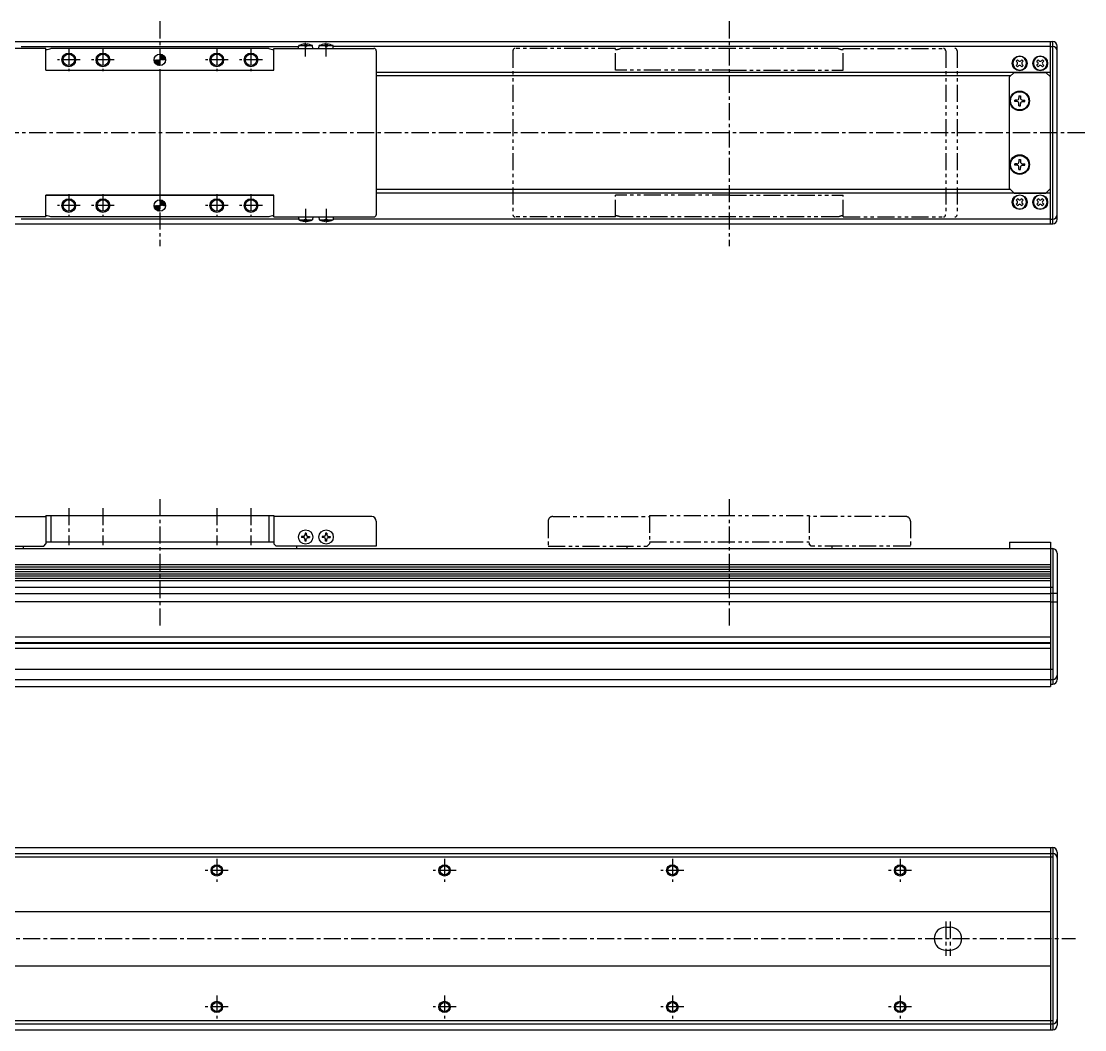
# Model space of a CAD drawing. Extents: x -805 to 22, y -171 to 306.
# Drawn here: x -444.8 to 22.1, y -137.2 to 305.8 of the extents above; entities that cross this region are included whole.
import ezdxf

# ---------------------------------------------------------------- set-up
doc = ezdxf.new("R2010")
doc.units = 0
for name, pattern in [('CENTER', [12, 7.5, -1.5, 1.5, -1.5]), ('CONTINOUS', [0]), ('PHANTOM', [15, 7.5, -1.5, 1.5, -1.5, 1.5, -1.5])]:
    doc.linetypes.add(name, pattern=pattern)
doc.layers.get('0').update_dxf_attribs({"linetype": 'CONTINUOUS'})
doc.layers.add('CENTER', color=1, linetype='CENTER')

# ---------------------------------------------------------------- blocks, each defined once
blk = doc.blocks.new('*X7')
at = {"color": 0, "linetype": 'CONTINOUS'}
for p, q in [((-294.17, 308.45), (-294.03, 308.59)), ((-294.17, 308.56), (-294.15, 308.59)), ((-294.15, 308.36), (-293.92, 308.59)), ((-294.13, 308.27), (-293.81, 308.59)), ((-294.11, 308.18), (-293.7, 308.59)), ((-294.07, 308.1), (-293.59, 308.59)), ((-294.04, 308.02), (-293.47, 308.59)), ((-294, 307.95), (-293.36, 308.59)), ((-293.96, 307.88), (-293.25, 308.59)), ((-293.91, 307.82), (-293.14, 308.59)), ((-293.86, 307.76), (-293.03, 308.59)), ((-293.8, 307.7), (-292.92, 308.58)), ((-293.75, 307.65), (-292.92, 308.47)), ((-293.68, 307.59), (-292.92, 308.36)), ((-293.62, 307.55), (-292.92, 308.24)), ((-292.92, 309.81), (-292.9, 309.84)), ((-292.92, 309.7), (-292.79, 309.83)), ((-292.92, 309.59), (-292.69, 309.82)), ((-292.92, 309.47), (-292.6, 309.79)), ((-292.92, 309.36), (-292.52, 309.77)), ((-292.92, 309.25), (-292.44, 309.74)), ((-292.92, 309.14), (-292.36, 309.7)), ((-292.92, 309.03), (-292.29, 309.66)), ((-292.92, 308.91), (-292.22, 309.62)), ((-292.92, 308.8), (-292.15, 309.57)), ((-292.92, 308.69), (-292.09, 309.52)), ((-292.92, 308.59), (-292.04, 309.47)), ((-292.8, 308.59), (-291.98, 309.41)), ((-292.69, 308.59), (-291.93, 309.35)), ((-292.58, 308.59), (-291.88, 309.28)), ((-292.47, 308.59), (-291.84, 309.21)), ((-292.36, 308.59), (-291.8, 309.14)), ((-292.24, 308.59), (-291.77, 309.06)), ((-292.13, 308.59), (-291.74, 308.98)), ((-292.02, 308.59), (-291.71, 308.9)), ((-291.91, 308.59), (-291.69, 308.8)), ((-291.8, 308.59), (-291.68, 308.71)), ((-291.69, 308.59), (-291.67, 308.6)), ((-293.55, 307.51), (-292.92, 308.13)), ((-293.48, 307.47), (-292.92, 308.02)), ((-293.4, 307.43), (-292.92, 307.91)), ((-293.32, 307.4), (-292.92, 307.8)), ((-293.23, 307.38), (-292.92, 307.68)), ((-293.14, 307.36), (-292.92, 307.57)), ((-293.04, 307.34), (-292.92, 307.46)), ((-292.94, 307.34), (-292.92, 307.35))]:
    blk.add_line(p, q, dxfattribs=at)
blk = doc.blocks.new('*X8')
at = {"color": 0, "linetype": 'CONTINOUS'}
for p, q in [((-292.92, 341.78), (-292.87, 341.84)), ((-292.92, 341.67), (-292.77, 341.83)), ((-292.92, 341.56), (-292.67, 341.81)), ((-292.92, 341.45), (-292.58, 341.79)), ((-292.92, 341.34), (-292.5, 341.76)), ((-292.92, 341.23), (-292.42, 341.73)), ((-292.92, 341.11), (-292.34, 341.69)), ((-292.92, 341), (-292.27, 341.65)), ((-292.92, 340.89), (-292.2, 341.61)), ((-292.92, 340.78), (-292.14, 341.56)), ((-292.92, 340.67), (-292.08, 341.51)), ((-292.89, 340.59), (-292.02, 341.45)), ((-292.78, 340.59), (-291.97, 341.4)), ((-292.67, 340.59), (-291.92, 341.33)), ((-292.56, 340.59), (-291.88, 341.27)), ((-292.44, 340.59), (-291.83, 341.2)), ((-292.33, 340.59), (-291.79, 341.12)), ((-292.22, 340.59), (-291.76, 341.05)), ((-292.11, 340.59), (-291.73, 340.96)), ((-292, 340.59), (-291.71, 340.88)), ((-294.17, 340.54), (-294.12, 340.59)), ((-294.16, 340.43), (-294.01, 340.59)), ((-294.15, 340.34), (-293.9, 340.59)), ((-294.13, 340.25), (-293.79, 340.59)), ((-294.1, 340.16), (-293.67, 340.59)), ((-294.07, 340.08), (-293.56, 340.59)), ((-294.03, 340.01), (-293.45, 340.59)), ((-293.99, 339.94), (-293.34, 340.59)), ((-293.95, 339.87), (-293.23, 340.59)), ((-293.9, 339.8), (-293.12, 340.59)), ((-293.85, 339.74), (-293, 340.59)), ((-293.79, 339.69), (-292.92, 340.55)), ((-293.73, 339.63), (-292.92, 340.44)), ((-293.67, 339.58), (-292.92, 340.33)), ((-293.6, 339.54), (-292.92, 340.22)), ((-293.53, 339.5), (-292.92, 340.11)), ((-293.46, 339.46), (-292.92, 340)), ((-293.38, 339.42), (-292.92, 339.88)), ((-293.3, 339.39), (-292.92, 339.77)), ((-293.21, 339.37), (-292.92, 339.66)), ((-293.12, 339.35), (-292.92, 339.55)), ((-293.02, 339.34), (-292.92, 339.44)), ((-291.89, 340.59), (-291.69, 340.78)), ((-291.77, 340.59), (-291.68, 340.68))]:
    blk.add_line(p, q, dxfattribs=at)

msp = doc.modelspace()

# ---------------------------------------------------------------- linework, layer by layer
at = {"color": 7, "linetype": 'CONTINOUS'}
for p, q in [((-626.95, 296.81), (8.05, 296.81)), ((-444.8, 294.73), (-323.1, 294.73)), ((-323.1, 293.81), (-322.99, 295.11)), ((-322.99, 295.11), (-320.35, 295.11)), ((-320.35, 295.7), (-320.35, 294.71)), ((-320.35, 294.71), (-319.55, 294.71)), ((-319.55, 295.7), (-319.55, 294.71)), ((-319.55, 295.11), (-316.91, 295.11)), ((-316.8, 293.81), (-316.91, 295.11)), ((-314.1, 293.81), (-313.99, 295.11)), ((-313.99, 295.11), (-311.35, 295.11)), ((-311.35, 295.7), (-311.35, 294.71)), ((-311.35, 294.71), (-310.55, 294.71)), ((-310.55, 295.7), (-310.55, 294.71)), ((-310.55, 295.11), (-307.91, 295.11)), ((-307.8, 293.81), (-307.91, 295.11)), ((7.05, 294.73), (-307.8, 294.73)), ((7.05, 216.81), (7.05, 296.81)), ((7.05, 294.73), (8.05, 294.73)), ((8.05, 216.81), (8.05, 296.81)), ((10.05, 218.81), (10.05, 294.81)), ((-433.95, 293.81), (-477.95, 293.81)), ((-433.95, 284.31), (-433.95, 293.81)), ((-336.13, 293.81), (-431.77, 293.81)), ((-333.95, 293.81), (-289.95, 293.81)), ((-333.95, 284.31), (-333.95, 293.81)), ((-288.95, 292.81), (-288.95, 220.81)), ((-7.99, 288.24), (-7.39, 288.84)), ((-7.58, 287.83), (-7.99, 288.24)), ((-7.99, 286.37), (-7.58, 286.78)), ((-7.39, 285.77), (-7.99, 286.37)), ((-7.39, 288.84), (-6.97, 288.43)), ((-6.97, 286.18), (-7.39, 285.77)), ((-5.93, 288.43), (-5.51, 288.84)), ((-5.51, 285.77), (-5.93, 286.18)), ((-5.51, 288.84), (-4.91, 288.24)), ((-4.91, 286.37), (-5.51, 285.77)), ((-4.91, 288.24), (-5.32, 287.83)), ((-5.32, 286.78), (-4.91, 286.37)), ((1.01, 288.24), (1.61, 288.84)), ((1.42, 287.83), (1.01, 288.24)), ((1.01, 286.37), (1.42, 286.78)), ((1.61, 285.77), (1.01, 286.37)), ((1.61, 288.84), (2.03, 288.43)), ((2.03, 286.18), (1.61, 285.77)), ((3.07, 288.43), (3.49, 288.84)), ((3.49, 285.77), (3.07, 286.18)), ((3.49, 288.84), (4.09, 288.24)), ((4.09, 286.37), (3.49, 285.77)), ((4.09, 288.24), (3.68, 287.83)), ((3.68, 286.78), (4.09, 286.37)), ((-433.95, 284.31), (-333.95, 284.31)), ((-433.95, 284.31), (-333.95, 284.31)), ((-383.95, 284.31), (-383.95, 229.31)), ((7.05, 283.31), (-288.95, 283.31)), ((-10.45, 281.81), (-288.95, 281.81)), ((-10.95, 281.31), (-8.95, 283.31)), ((-10.95, 232.31), (-10.95, 281.31)), ((-8.95, 283.31), (5.05, 283.31)), ((7.05, 281.31), (5.05, 283.31)), ((7.05, 232.31), (7.05, 281.31)), ((-8.65, 270.49), (-8.65, 271.12)), ((-7.7, 271.12), (-8.65, 271.12)), ((-6.76, 273.01), (-6.76, 272.06)), ((-6.76, 273.01), (-6.14, 273.01)), ((-6.14, 273.01), (-6.14, 272.06)), ((-5.2, 271.12), (-4.25, 271.12)), ((-4.25, 270.49), (-4.25, 271.12)), ((-7.7, 270.49), (-8.65, 270.49)), ((-6.76, 268.61), (-6.76, 269.55)), ((-6.76, 268.61), (-6.14, 268.61)), ((-6.14, 268.61), (-6.14, 269.55)), ((-5.2, 270.49), (-4.25, 270.49)), ((-8.65, 242.49), (-8.65, 243.12)), ((-7.7, 243.12), (-8.65, 243.12)), ((-6.76, 245.01), (-6.76, 244.06)), ((-6.76, 245.01), (-6.14, 245.01)), ((-6.14, 245.01), (-6.14, 244.06)), ((-5.2, 243.12), (-4.25, 243.12)), ((-4.25, 242.49), (-4.25, 243.12)), ((-7.7, 242.49), (-8.65, 242.49)), ((-6.76, 240.61), (-6.76, 241.55)), ((-6.76, 240.61), (-6.14, 240.61)), ((-6.14, 240.61), (-6.14, 241.55)), ((-5.2, 242.49), (-4.25, 242.49)), ((-433.95, 219.81), (-433.95, 229.31)), ((-433.95, 229.31), (-333.95, 229.31)), ((-333.95, 229.31), (-433.95, 229.31)), ((-333.95, 219.81), (-333.95, 229.31)), ((-10.45, 231.81), (-288.95, 231.81)), ((7.05, 230.31), (-288.95, 230.31)), ((-8.95, 230.31), (-10.95, 232.31)), ((-8.95, 230.31), (5.05, 230.31)), ((5.05, 230.31), (7.05, 232.31)), ((-7.39, 227.84), (-7.99, 227.24)), ((-7.99, 227.24), (-7.58, 226.83)), ((-7.58, 225.78), (-7.99, 225.37)), ((-7.99, 225.37), (-7.39, 224.77)), ((-6.97, 227.43), (-7.39, 227.84)), ((-7.39, 224.77), (-6.97, 225.18)), ((-5.51, 227.84), (-5.93, 227.43)), ((-5.93, 225.18), (-5.51, 224.77)), ((-4.91, 227.24), (-5.51, 227.84)), ((-5.51, 224.77), (-4.91, 225.37)), ((-5.32, 226.83), (-4.91, 227.24)), ((-4.91, 225.37), (-5.32, 225.78)), ((1.61, 227.84), (1.01, 227.24)), ((1.01, 227.24), (1.42, 226.83)), ((1.42, 225.78), (1.01, 225.37)), ((1.01, 225.37), (1.61, 224.77)), ((2.03, 227.43), (1.61, 227.84)), ((1.61, 224.77), (2.03, 225.18)), ((3.49, 227.84), (3.07, 227.43)), ((3.07, 225.18), (3.49, 224.77)), ((4.09, 227.24), (3.49, 227.84)), ((3.49, 224.77), (4.09, 225.37)), ((3.68, 226.83), (4.09, 227.24)), ((4.09, 225.37), (3.68, 225.78)), ((-433.95, 219.81), (-477.95, 219.81)), ((-336.13, 219.81), (-431.77, 219.81)), ((-333.95, 219.81), (-289.95, 219.81)), ((-323.1, 219.81), (-322.99, 218.51)), ((-316.8, 219.81), (-316.91, 218.51)), ((-314.1, 219.81), (-313.99, 218.51)), ((-307.8, 219.81), (-307.91, 218.51)), ((-626.95, 216.81), (8.05, 216.81)), ((-323.1, 218.88), (-444.8, 218.88)), ((-322.99, 218.51), (-320.35, 218.51)), ((-320.35, 217.92), (-320.35, 218.91)), ((-320.35, 218.91), (-319.55, 218.91)), ((-319.55, 217.92), (-319.55, 218.91)), ((-319.55, 218.51), (-316.91, 218.51)), ((-313.99, 218.51), (-311.35, 218.51)), ((-311.35, 218.91), (-310.55, 218.91)), ((-311.35, 217.92), (-311.35, 218.91)), ((-310.55, 217.92), (-310.55, 218.91)), ((-310.55, 218.51), (-307.91, 218.51)), ((7.05, 218.88), (-307.8, 218.88)), ((7.05, 218.88), (8.05, 218.88)), ((-476.95, 88.23), (-433.95, 88.23)), ((-433.95, 88.63), (-333.95, 88.63)), ((-433.95, 88.63), (-433.95, 76.23)), ((-431.77, 88.63), (-431.77, 77.16)), ((-336.13, 88.63), (-336.13, 77.16)), ((-333.95, 88.63), (-333.95, 76.23)), ((-290.95, 88.23), (-333.95, 88.23)), ((-288.95, 86.23), (-288.95, 75.23)), ((-320.95, 79.48), (-321.7, 79.48)), ((-321.7, 79.48), (-321.7, 78.98)), ((-320.2, 80.98), (-320.2, 80.23)), ((-319.7, 80.98), (-320.2, 80.98)), ((-319.7, 80.98), (-319.7, 80.23)), ((-318.95, 79.48), (-318.2, 79.48)), ((-318.2, 79.48), (-318.2, 78.98)), ((-311.95, 79.48), (-312.7, 79.48)), ((-312.7, 79.48), (-312.7, 78.98)), ((-311.2, 80.98), (-311.2, 80.23)), ((-310.7, 80.98), (-311.2, 80.98)), ((-310.7, 80.98), (-310.7, 80.23)), ((-309.95, 79.48), (-309.2, 79.48)), ((-309.2, 79.48), (-309.2, 78.98)), ((-478.95, 75.23), (-434.95, 75.23)), ((-443.95, 75.23), (-443.95, 74.13)), ((-434.95, 75.23), (-433.95, 76.23)), ((-433.95, 77.16), (-333.95, 77.16)), ((-431.77, 77.18), (-336.13, 77.18)), ((-332.95, 75.23), (-333.95, 76.23)), ((-288.95, 75.23), (-332.95, 75.23)), ((-323.95, 75.23), (-323.95, 74.13)), ((-320.95, 78.98), (-321.7, 78.98)), ((-320.2, 77.48), (-320.2, 78.23)), ((-319.7, 77.48), (-320.2, 77.48)), ((-319.7, 77.48), (-319.7, 78.23)), ((-318.95, 78.98), (-318.2, 78.98)), ((-311.95, 78.98), (-312.7, 78.98)), ((-311.2, 77.48), (-311.2, 78.23)), ((-310.7, 77.48), (-311.2, 77.48)), ((-310.7, 77.48), (-310.7, 78.23)), ((-309.95, 78.98), (-309.2, 78.98)), ((-10.95, 77.03), (7.05, 77.03)), ((-10.95, 77.03), (-10.95, 74.13)), ((7.05, 77.03), (7.05, 74.13)), ((-626.95, 74.13), (8.05, 74.13)), ((7.05, 74.13), (7.05, 13.63)), ((8.05, 74.13), (8.05, 14.63)), ((10.05, 72.13), (10.05, 16.63)), ((-625.95, 67.11), (7.05, 67.11)), ((-625.95, 66.11), (7.05, 66.11)), ((-625.95, 65.12), (7.05, 65.12)), ((-625.95, 64.13), (7.05, 64.13)), ((-625.95, 63.14), (7.05, 63.14)), ((-625.95, 62.14), (7.05, 62.14)), ((-625.95, 61.15), (7.05, 61.15)), ((-626.95, 57.24), (8.05, 57.24)), ((-625.95, 60.16), (7.05, 60.16)), ((-625.95, 54.38), (7.05, 54.38)), ((7.05, 54.53), (10.05, 54.53)), ((-625.95, 50.88), (7.05, 50.88)), ((7.05, 50.73), (10.05, 50.73)), ((-628.95, 35.46), (7.05, 35.46)), ((-625.95, 32.93), (7.05, 32.93)), ((-628.95, 30.39), (7.05, 30.39)), ((-625.95, 32.63), (7.05, 32.63)), ((-626.95, 21.13), (8.05, 21.13)), ((-626.95, 16.63), (8.05, 16.63)), ((7.05, 14.63), (8.05, 14.63)), ((-625.95, 13.63), (7.05, 13.63)), ((-626.95, -57.16), (8.05, -57.16)), ((-626.95, -59.76), (8.05, -59.76)), ((7.05, -57.16), (7.05, -137.16)), ((8.05, -57.16), (8.05, -137.16)), ((10.05, -59.16), (10.05, -135.16)), ((-626.95, -61.16), (8.05, -61.16)), ((-625.95, -85.16), (7.05, -85.16)), ((-38.95, -92.16), (-36.95, -92.16)), ((-38.95, -102.16), (-36.95, -102.16)), ((-625.95, -109.16), (7.05, -109.16)), ((-626.95, -133.16), (8.05, -133.16)), ((-626.95, -134.56), (8.05, -134.56)), ((-626.95, -137.16), (8.05, -137.16))]:
    msp.add_line(p, q, dxfattribs=at)
at = {"color": 3, "linetype": 'PHANTOM'}
for p, q in [((-228.95, 292.81), (-228.95, 220.81)), ((-183.95, 293.81), (-227.95, 293.81)), ((-183.95, 284.31), (-183.95, 293.81)), ((-86.13, 293.81), (-181.77, 293.81)), ((-83.95, 293.81), (-39.95, 293.81)), ((-83.95, 284.31), (-83.95, 293.81)), ((-38.95, 292.81), (-38.95, 220.81)), ((-33.95, 292.81), (-33.95, 220.81)), ((-133.95, 284.31), (-183.95, 284.31)), ((-133.95, 284.31), (-83.95, 284.31)), ((-133.95, 229.31), (-183.95, 229.31)), ((-183.95, 219.81), (-183.95, 229.31)), ((-133.95, 229.31), (-83.95, 229.31)), ((-83.95, 219.81), (-83.95, 229.31)), ((-183.95, 219.81), (-227.95, 219.81)), ((-86.13, 219.81), (-181.77, 219.81)), ((-83.95, 219.81), (-39.95, 219.81)), ((-213.45, 86.23), (-213.45, 75.23)), ((-211.45, 88.23), (-168.95, 88.23)), ((-168.95, 88.63), (-98.95, 88.63)), ((-168.95, 88.63), (-168.95, 76.23)), ((-98.95, 88.63), (-98.95, 76.23)), ((-56.45, 88.23), (-98.95, 88.23)), ((-54.45, 86.23), (-54.45, 75.23)), ((-213.45, 75.23), (-169.95, 75.23)), ((-178.95, 75.23), (-178.95, 74.13)), ((-169.95, 75.23), (-168.95, 76.23)), ((-168.95, 77.16), (-98.95, 77.16)), ((-97.95, 75.23), (-98.95, 76.23)), ((-54.45, 75.23), (-97.95, 75.23)), ((-88.95, 75.23), (-88.95, 74.13))]:
    msp.add_line(p, q, dxfattribs=at)
at = {"color": 7, "linetype": 'CONTINOUS'}
for centre, radius in [((-423.95, 288.81), 3), ((-423.95, 288.81), 2.5), ((-408.95, 288.81), 3), ((-408.95, 288.81), 2.5), ((-383.95, 288.81), 2.5), ((-358.95, 288.81), 3), ((-358.95, 288.81), 2.5), ((-343.95, 288.81), 3), ((-343.95, 288.81), 2.5), ((-6.45, 287.31), 3.25), ((2.55, 287.31), 3.25), ((-6.45, 270.81), 4.3), ((-6.45, 270.81), 4), ((-6.45, 242.81), 4.3), ((-6.45, 242.81), 4), ((-6.45, 226.31), 3.25), ((2.55, 226.31), 3.25), ((-423.95, 224.81), 3), ((-423.95, 224.81), 2.5), ((-408.95, 224.81), 3), ((-408.95, 224.81), 2.5), ((-383.95, 224.81), 2.5), ((-358.95, 224.81), 3), ((-358.95, 224.81), 2.5), ((-343.95, 224.81), 3), ((-343.95, 224.81), 2.5), ((-319.95, 79.23), 3.15), ((-310.95, 79.23), 3.15), ((-358.95, -67.16), 2.5), ((-358.95, -67.16), 2), ((-258.95, -67.16), 2.5), ((-258.95, -67.16), 2), ((-158.95, -67.16), 2.5), ((-158.95, -67.16), 2), ((-58.95, -67.16), 2.5), ((-58.95, -67.16), 2), ((-358.95, -127.16), 2.5), ((-358.95, -127.16), 2), ((-258.95, -127.16), 2.5), ((-258.95, -127.16), 2), ((-158.95, -127.16), 2.5), ((-158.95, -127.16), 2), ((-58.95, -127.16), 2.5), ((-58.95, -127.16), 2)]:
    msp.add_circle(centre, radius, dxfattribs=at)
for centre, radius, start, end in [((-319.95, 287.72), 7.98, 92.8723, 112.3565), ((-319.95, 287.72), 7.98, 67.6435, 87.1277), ((-310.95, 287.72), 7.98, 92.8723, 112.3565), ((-310.95, 287.72), 7.98, 67.6435, 87.1277), ((8.05, 294.81), 2, 0, 90), ((8.05, 292.73), 2, 0, 90), ((-433.95, 298.31), 5, 270, 295.8419), ((-333.95, 298.31), 5, 244.1581, 270), ((-289.95, 292.81), 1, 0, 90), ((-6.45, 287.31), 3, 0.0003, 0), ((2.55, 287.31), 3, 0.0003, 0), ((-8.1, 287.31), 0.742, 315, 44.9999), ((-6.45, 288.95), 0.742, 225, 315), ((-6.45, 285.66), 0.742, 45, 134.9999), ((-4.8, 287.31), 0.742, 135, 224.9999), ((0.9, 287.31), 0.742, 315, 44.9999), ((2.55, 288.95), 0.742, 225, 315), ((2.55, 285.66), 0.742, 45, 134.9999), ((4.2, 287.31), 0.742, 135, 224.9999), ((-7.7, 272.06), 0.94, 270, 0), ((-5.2, 272.06), 0.94, 180, 270), ((-7.7, 269.55), 0.94, 0, 90.0001), ((-5.2, 269.55), 0.94, 90, 180), ((-7.7, 244.06), 0.94, 270, 0), ((-5.2, 244.06), 0.94, 180, 270), ((-7.7, 241.55), 0.94, 0, 90.0001), ((-5.2, 241.55), 0.94, 90, 180), ((-6.45, 226.31), 3, 0, 359.9997), ((2.55, 226.31), 3, 0, 359.9997), ((-8.1, 226.31), 0.742, 315.0001, 45), ((-6.45, 227.95), 0.742, 225.0001, 315), ((-6.45, 224.66), 0.742, 45, 135), ((-4.8, 226.31), 0.742, 135.0001, 225), ((0.9, 226.31), 0.742, 315.0001, 45), ((2.55, 227.95), 0.742, 225.0001, 315), ((2.55, 224.66), 0.742, 45, 135), ((4.2, 226.31), 0.742, 135.0001, 225), ((-433.95, 215.31), 5, 64.1581, 90), ((-333.95, 215.31), 5, 90, 115.8419), ((-289.95, 220.81), 1, 270, 0), ((8.05, 220.88), 2, 270, 0), ((-319.95, 225.89), 7.98, 247.6435, 267.1277), ((-319.95, 225.89), 7.98, 272.8723, 292.3565), ((-310.95, 225.89), 7.98, 247.6435, 267.1277), ((-310.95, 225.89), 7.98, 272.8723, 292.3565), ((8.05, 218.81), 2, 270, 0), ((-290.95, 86.23), 2, 0, 90), ((-320.95, 80.23), 0.748, 270, 0), ((-318.95, 80.23), 0.748, 180, 270), ((-311.95, 80.23), 0.748, 270, 0), ((-309.95, 80.23), 0.748, 180, 270), ((-320.95, 78.23), 0.748, 360, 90), ((-318.95, 78.23), 0.748, 89.9999, 180), ((-311.95, 78.23), 0.748, 360, 90), ((-309.95, 78.23), 0.748, 89.9999, 180), ((8.05, 72.13), 2, 0, 90), ((8.05, 18.63), 2, 270, 0), ((8.05, 16.63), 2, 270, 0), ((8.05, -59.16), 2, 0, 90), ((8.05, -61.76), 2, 0, 90), ((-38.95, -97.16), 5, 90, 270), ((-36.95, -97.16), 5, 270, 90), ((8.05, -132.56), 2, 270, 0), ((8.05, -135.16), 2, 270, 0)]:
    msp.add_arc(centre, radius, start, end, dxfattribs=at)
at = {"color": 3, "linetype": 'PHANTOM'}
for centre, radius, start, end in [((-227.95, 292.81), 1, 90, 180), ((-183.95, 298.31), 5, 270, 295.8419), ((-83.95, 298.31), 5, 244.1581, 270), ((-39.95, 292.81), 1, 0, 90), ((-34.95, 292.81), 1, 0, 90), ((-227.95, 220.81), 1, 180, 270), ((-183.95, 215.31), 5, 64.1581, 90), ((-83.95, 215.31), 5, 90, 115.8419), ((-39.95, 220.81), 1, 270, 0), ((-34.95, 220.81), 1, 270, 0), ((-211.45, 86.23), 2, 90, 180), ((-56.45, 86.23), 2, 0, 90)]:
    msp.add_arc(centre, radius, start, end, dxfattribs=at)
at = {"layer": 'CENTER', "color": 1, "linetype": 'CENTER'}
for p, q in [((-383.95, 305.76), (-383.95, 206.99)), ((-133.95, 305.76), (-133.95, 206.99)), ((-319.95, 290.31), (-319.95, 296.31)), ((-310.95, 290.31), (-310.95, 296.31)), ((-423.95, 293.81), (-423.95, 283.81)), ((-408.95, 293.81), (-408.95, 283.81)), ((-358.95, 293.81), (-358.95, 283.81)), ((-343.95, 293.81), (-343.95, 283.81)), ((-418.95, 288.81), (-428.95, 288.81)), ((-403.95, 288.81), (-413.95, 288.81)), ((-353.95, 288.81), (-363.95, 288.81)), ((-338.95, 288.81), (-348.95, 288.81)), ((22.1, 256.81), (-663.47, 256.81)), ((-423.95, 229.81), (-423.95, 219.81)), ((-408.95, 229.81), (-408.95, 219.81)), ((-358.95, 229.81), (-358.95, 219.81)), ((-343.95, 229.81), (-343.95, 219.81)), ((-418.95, 224.81), (-428.95, 224.81)), ((-403.95, 224.81), (-413.95, 224.81)), ((-353.95, 224.81), (-363.95, 224.81)), ((-338.95, 224.81), (-348.95, 224.81)), ((-319.95, 223.31), (-319.95, 217.31)), ((-310.95, 223.31), (-310.95, 217.31)), ((-383.95, 95.83), (-383.95, 39.25)), ((-133.95, 95.83), (-133.95, 39.25)), ((-423.95, 91.95), (-423.95, 75.6)), ((-408.95, 91.95), (-408.95, 75.6)), ((-358.95, 91.95), (-358.95, 75.6)), ((-343.95, 91.95), (-343.95, 75.6)), ((-358.95, -62.12), (-358.95, -72.2)), ((-258.95, -62.12), (-258.95, -72.2)), ((-158.95, -62.12), (-158.95, -72.2)), ((-58.95, -62.12), (-58.95, -72.2)), ((-353.91, -67.16), (-363.99, -67.16)), ((-253.91, -67.16), (-263.99, -67.16)), ((-153.91, -67.16), (-163.99, -67.16)), ((-53.91, -67.16), (-63.99, -67.16)), ((-38.95, -89.62), (-38.95, -104.7)), ((-36.95, -89.62), (-36.95, -104.7)), ((-671.98, -97.16), (17.98, -97.16)), ((-358.95, -122.12), (-358.95, -132.2)), ((-258.95, -122.12), (-258.95, -132.2)), ((-158.95, -122.12), (-158.95, -132.2)), ((-58.95, -122.12), (-58.95, -132.2)), ((-353.91, -127.16), (-363.99, -127.16)), ((-253.91, -127.16), (-263.99, -127.16)), ((-153.91, -127.16), (-163.99, -127.16)), ((-53.91, -127.16), (-63.99, -127.16))]:
    msp.add_line(p, q, dxfattribs=at)

# ---------------------------------------------------------------- block references
at = {"color": 7, "linetype": 'CONTINUOUS', "xscale": 2, "yscale": 2, "zscale": 2}
for name in ['*X8', '*X7']:
    msp.add_blockref(name, (201.9, -392.37), dxfattribs=at)

doc.saveas('drawing.dxf')
